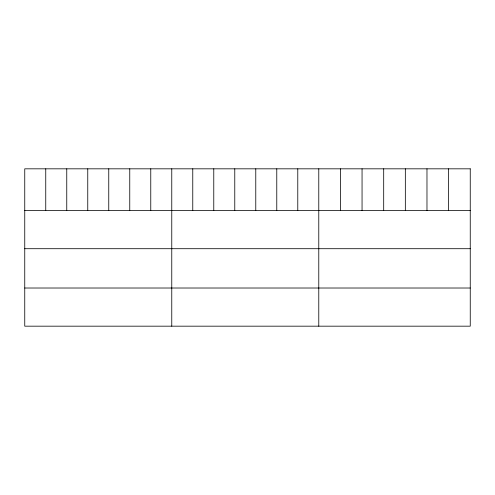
<?xml version="1.0" encoding="UTF-8"?>
<svg xmlns="http://www.w3.org/2000/svg" width="495" height="495" viewBox="0 0 495 495"><rect width="100%" height="100%" fill="white"/><g stroke="black" fill="none" stroke-linecap="round" stroke-linejoin="round"><path stroke-width="0.74" d="M24.75 210.554L470.25 210.554M24.75 248.707L470.25 248.707M24.75 288.016L470.25 288.016M448.612 168.826L448.612 210.554M426.975 168.826L426.975 210.554M405.337 168.826L405.337 210.554M383.693 168.826L383.693 210.554M362.055 168.826L362.055 210.554M340.418 168.826L340.418 210.554M318.78 168.826L318.78 326.174M297.78 168.826L297.78 210.554M276.773 168.826L276.773 210.554M255.773 168.826L255.773 210.554M234.772 168.826L234.772 210.554M213.772 168.826L213.772 210.554M192.765 168.826L192.765 210.554M171.765 168.826L171.765 326.174M150.765 168.826L150.765 210.554M129.758 168.826L129.758 210.554M108.758 168.826L108.758 210.554M87.757 168.826L87.757 210.554M66.757 168.826L66.757 210.554M45.75 168.826L45.75 210.554M470.25 168.826L24.75 168.826L24.75 326.174L470.25 326.174L470.25 168.826"/></g></svg>
